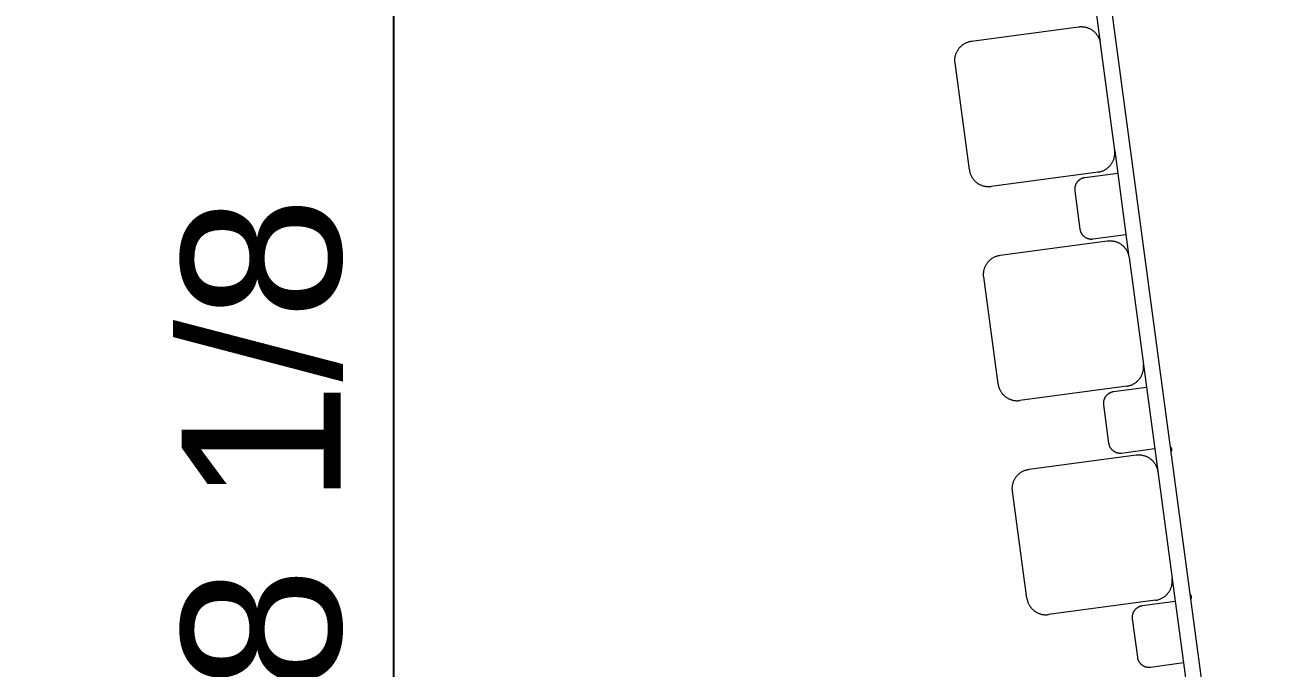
# Model space of a CAD drawing. Header units: inches. Extents: x -6 to 177, y -6 to 113.
# Drawn here: x 74.2 to 86.95, y 74.94 to 81.5 of the extents above; entities that cross this region are included whole.
import ezdxf

# ---------------------------------------------------------------- set-up
doc = ezdxf.new("R2010")
doc.units = ezdxf.units.IN
doc.layers.add('ZANO_R', color=7, linetype='Continuous', lineweight=0)
doc.layers.add('ZANO_W', color=1, linetype='Continuous', lineweight=0)
doc.styles.get("Standard").update_dxf_attribs({"font": 'arial.ttf'})
doc.dimstyles.new('amerykanie', dxfattribs={"dimtxt": 50, "dimasz": 50, "dimexe": 0.5, "dimexo": 0.5, "dimgap": 1, "dimtad": 1, "dimdec": 0, "dimzin": 0, "dimlunit": 5, "dimtxsty": 'Standard', "dimcen": 0.09, "dimclrd": 1, "dimclre": 1, "dimclrt": 1, "dimazin": 0, "dimtfac": 1, "dimtdec": 0, "dimtmove": 0, "dimatfit": 3, "dimfxl": 1, "dimtzin": 0, "dimarcsym": 1})

# ---------------------------------------------------------------- blocks, each defined once
blk = doc.blocks.new('*D359')
at = {"layer": 'ZANO_W', "color": 1, "lineweight": -2}
for p, q in [((82.924, 85.648), (77.463, 85.648)), ((77.963, 84.648), (77.963, 68.546)), ((84.438, 67.546), (77.463, 67.546))]:
    blk.add_line(p, q, dxfattribs=at)
at = {"layer": 'ZANO_W', "color": 1}
for points in [[(78.13, 84.648), (77.797, 84.648), (77.963, 85.648)], [(77.797, 68.546), (78.13, 68.546), (77.963, 67.546)]]:
    blk.add_solid(points, dxfattribs=at)
at = {"layer": 'ZANO_W', "color": 1, "insert": (76.623, 76.597), "char_height": 1.625, "attachment_point": 5, "rotation": 90}
blk.add_mtext('18 1/8', dxfattribs=at)

msp = doc.modelspace()

# ---------------------------------------------------------------- linework, layer by layer
at = {"layer": 'ZANO_R'}
for p, q in [((85.035, 83.55451), (86.95033, 69.27949)), ((85.03081, 82.40144), (85.17625, 81.31743)), ((83.86286, 81.33543), (84.95553, 81.48204)), ((84.95553, 81.48204), (84.96221, 81.48282)), ((84.96221, 81.48282), (84.96891, 81.48337)), ((84.96891, 81.48337), (84.97563, 81.48369)), ((84.97563, 81.48369), (84.98235, 81.48378)), ((84.98235, 81.48378), (84.98907, 81.48365)), ((84.98907, 81.48365), (84.99578, 81.48328)), ((84.99578, 81.48328), (85.00248, 81.48269)), ((85.00248, 81.48269), (85.00915, 81.48186)), ((85.00915, 81.48186), (85.01579, 81.48081)), ((85.01579, 81.48081), (85.02239, 81.47954)), ((85.02239, 81.47954), (85.02894, 81.47804)), ((85.02894, 81.47804), (85.03544, 81.47631)), ((85.03544, 81.47631), (85.04187, 81.47437)), ((85.04187, 81.47437), (85.04824, 81.47221)), ((85.04824, 81.47221), (85.05452, 81.46983)), ((85.05452, 81.46983), (85.06073, 81.46723)), ((85.06073, 81.46723), (85.06684, 81.46443)), ((85.06684, 81.46443), (85.07285, 81.46142)), ((85.07285, 81.46142), (85.07875, 81.45821)), ((85.07875, 81.45821), (85.08454, 81.4548)), ((85.08454, 81.4548), (85.09022, 81.45119)), ((85.09022, 81.45119), (85.09576, 81.44739)), ((85.09576, 81.44739), (85.10117, 81.4434)), ((85.10117, 81.4434), (85.10645, 81.43923)), ((85.10645, 81.43923), (85.11157, 81.43488)), ((85.11157, 81.43488), (85.11655, 81.43036)), ((85.11655, 81.43036), (85.12137, 81.42568)), ((85.12137, 81.42568), (85.12602, 81.42083)), ((85.12602, 81.42083), (85.13051, 81.41582)), ((85.13051, 81.41582), (85.13483, 81.41067)), ((85.13483, 81.41067), (85.13896, 81.40537)), ((85.13896, 81.40537), (85.14291, 81.39993)), ((85.14291, 81.39993), (85.14668, 81.39436)), ((85.14668, 81.39436), (85.15025, 81.38867)), ((85.15025, 81.38867), (85.15363, 81.38285)), ((85.15363, 81.38285), (85.1568, 81.37693)), ((85.1568, 81.37693), (85.15977, 81.3709)), ((85.15977, 81.3709), (85.16254, 81.36477)), ((85.16254, 81.36477), (85.16509, 81.35855)), ((85.16509, 81.35855), (85.16743, 81.35225)), ((85.16743, 81.35225), (85.16955, 81.34587)), ((83.70872, 81.21932), (83.71152, 81.22543)), ((83.71152, 81.22543), (83.71453, 81.23144)), ((83.71453, 81.23144), (83.71775, 81.23735)), ((83.71775, 81.23735), (83.72116, 81.24314)), ((83.72116, 81.24314), (83.72477, 81.24881)), ((83.72477, 81.24881), (83.72857, 81.25436)), ((83.72857, 81.25436), (83.73256, 81.25977)), ((83.73256, 81.25977), (83.73673, 81.26504)), ((83.73673, 81.26504), (83.74107, 81.27017)), ((83.74107, 81.27017), (83.74559, 81.27514)), ((83.74559, 81.27514), (83.75028, 81.27996)), ((83.75028, 81.27996), (83.75513, 81.28462)), ((83.75513, 81.28462), (83.76013, 81.28911)), ((83.76013, 81.28911), (83.76529, 81.29342)), ((83.76529, 81.29342), (83.77059, 81.29756)), ((83.77059, 81.29756), (83.77603, 81.30151)), ((83.77603, 81.30151), (83.7816, 81.30527)), ((83.7816, 81.30527), (83.78729, 81.30885)), ((83.78729, 81.30885), (83.7931, 81.31222)), ((83.7931, 81.31222), (83.79903, 81.3154)), ((83.79903, 81.3154), (83.80506, 81.31837)), ((83.80506, 81.31837), (83.81119, 81.32113)), ((83.81119, 81.32113), (83.81741, 81.32368)), ((83.81741, 81.32368), (83.82371, 81.32602)), ((83.82371, 81.32602), (83.83009, 81.32814)), ((83.83009, 81.32814), (83.83653, 81.33005)), ((83.83653, 81.33005), (83.84304, 81.33173)), ((83.84304, 81.33173), (83.8496, 81.33319)), ((83.8496, 81.33319), (83.85621, 81.33442)), ((83.85621, 81.33442), (83.86286, 81.33543)), ((85.16955, 81.34587), (85.17145, 81.33942)), ((85.17145, 81.33942), (85.17313, 81.33291)), ((85.17313, 81.33291), (85.17459, 81.32635)), ((85.17459, 81.32635), (85.17583, 81.31974)), ((85.17583, 81.31974), (85.17683, 81.3131)), ((85.17683, 81.3131), (85.32344, 80.22042)), ((83.69217, 81.14094), (83.69231, 81.14766)), ((83.69226, 81.13422), (83.69217, 81.14094)), ((83.69259, 81.12751), (83.69226, 81.13422)), ((83.69231, 81.14766), (83.69267, 81.15437)), ((83.69314, 81.12081), (83.69259, 81.12751)), ((83.69267, 81.15437), (83.69327, 81.16107)), ((83.69392, 81.11413), (83.69314, 81.12081)), ((83.69327, 81.16107), (83.69409, 81.16774)), ((83.84053, 80.02145), (83.69392, 81.11413)), ((83.69409, 81.16774), (83.69514, 81.17438)), ((83.69514, 81.17438), (83.69642, 81.18098)), ((83.69642, 81.18098), (83.69792, 81.18753)), ((83.69792, 81.18753), (83.69964, 81.19403)), ((83.69964, 81.19403), (83.70159, 81.20047)), ((83.70159, 81.20047), (83.70375, 81.20683)), ((83.70375, 81.20683), (83.70613, 81.21312)), ((83.70613, 81.21312), (83.70872, 81.21932)), ((85.32422, 80.21374), (85.32344, 80.22042)), ((85.32402, 80.21609), (85.46947, 79.13208)), ((85.32477, 80.20704), (85.32422, 80.21374)), ((85.3251, 80.20033), (85.32477, 80.20704)), ((85.32519, 80.19361), (85.3251, 80.20033)), ((85.28064, 80.06951), (85.28481, 80.07478)), ((85.28481, 80.07478), (85.28879, 80.08019)), ((85.28879, 80.08019), (85.29259, 80.08574)), ((85.29259, 80.08574), (85.2962, 80.09141)), ((85.2962, 80.09141), (85.29961, 80.0972)), ((85.29961, 80.0972), (85.30283, 80.10311)), ((85.30283, 80.10311), (85.30584, 80.10912)), ((85.30584, 80.10912), (85.30864, 80.11523)), ((85.30864, 80.11523), (85.31123, 80.12143)), ((85.31123, 80.12143), (85.31361, 80.12772)), ((85.31361, 80.12772), (85.31577, 80.13408)), ((85.31577, 80.13408), (85.31772, 80.14052)), ((85.31772, 80.14052), (85.31944, 80.14702)), ((85.31944, 80.14702), (85.32094, 80.15357)), ((85.32094, 80.15357), (85.32222, 80.16017)), ((85.32222, 80.16017), (85.32327, 80.16681)), ((85.32327, 80.16681), (85.32409, 80.17348)), ((85.32409, 80.17348), (85.32469, 80.18018)), ((85.32469, 80.18018), (85.32505, 80.18689)), ((85.32505, 80.18689), (85.32519, 80.19361)), ((83.84053, 80.02145), (83.84153, 80.01481)), ((83.84153, 80.01481), (83.84277, 80.0082)), ((83.84277, 80.0082), (83.84423, 80.00164)), ((83.84423, 80.00164), (83.84591, 79.99513)), ((83.84591, 79.99513), (83.84781, 79.98868)), ((83.84781, 79.98868), (83.84993, 79.9823)), ((83.84993, 79.9823), (83.85227, 79.976)), ((83.85227, 79.976), (83.85483, 79.96978)), ((83.85483, 79.96978), (83.85759, 79.96365)), ((83.85759, 79.96365), (83.86056, 79.95762)), ((83.86056, 79.95762), (83.86373, 79.9517)), ((83.86373, 79.9517), (83.86711, 79.94588)), ((83.86711, 79.94588), (83.87068, 79.94019)), ((85.1545, 79.99912), (84.06183, 79.85251)), ((85.35485, 79.98628), (85.01774, 79.94104)), ((85.1545, 79.99912), (85.16115, 80.00013)), ((85.16115, 80.00013), (85.16776, 80.00136)), ((85.16776, 80.00136), (85.17432, 80.00282)), ((85.17432, 80.00282), (85.18083, 80.0045)), ((85.18083, 80.0045), (85.18727, 80.00641)), ((85.18727, 80.00641), (85.19365, 80.00853)), ((85.19365, 80.00853), (85.19996, 80.01087)), ((85.19996, 80.01087), (85.20617, 80.01342)), ((85.20617, 80.01342), (85.2123, 80.01618)), ((85.2123, 80.01618), (85.21833, 80.01915)), ((85.21833, 80.01915), (85.22426, 80.02233)), ((85.22426, 80.02233), (85.23007, 80.0257)), ((85.23007, 80.0257), (85.23577, 80.02928)), ((85.23577, 80.02928), (85.24134, 80.03304)), ((85.24134, 80.03304), (85.24677, 80.03699)), ((85.24677, 80.03699), (85.25207, 80.04113)), ((85.25207, 80.04113), (85.25723, 80.04544)), ((85.25723, 80.04544), (85.26223, 80.04993)), ((85.26223, 80.04993), (85.26708, 80.05459)), ((85.26708, 80.05459), (85.27177, 80.05941)), ((85.27177, 80.05941), (85.27629, 80.06438)), ((85.27629, 80.06438), (85.28064, 80.06951)), ((83.87068, 79.94019), (83.87445, 79.93462)), ((83.87445, 79.93462), (83.8784, 79.92918)), ((83.8784, 79.92918), (83.88253, 79.92388)), ((83.88253, 79.92388), (83.88685, 79.91873)), ((83.88685, 79.91873), (83.89134, 79.91372)), ((83.89134, 79.91372), (83.89599, 79.90887)), ((83.89599, 79.90887), (83.90081, 79.90419)), ((83.90081, 79.90419), (83.90579, 79.89967)), ((83.90579, 79.89967), (83.91091, 79.89532)), ((83.91091, 79.89532), (83.91619, 79.89115)), ((83.91619, 79.89115), (83.9216, 79.88716)), ((83.9216, 79.88716), (83.92714, 79.88336)), ((83.92714, 79.88336), (83.93282, 79.87975)), ((83.93282, 79.87975), (83.93861, 79.87634)), ((83.93861, 79.87634), (83.94451, 79.87313)), ((83.94451, 79.87313), (83.95052, 79.87012)), ((83.95052, 79.87012), (83.95663, 79.86732)), ((83.95663, 79.86732), (83.96284, 79.86472)), ((83.96284, 79.86472), (83.96912, 79.86234)), ((83.96912, 79.86234), (83.97549, 79.86018)), ((83.97549, 79.86018), (83.98192, 79.85824)), ((83.98192, 79.85824), (83.98842, 79.85651)), ((83.98842, 79.85651), (83.99497, 79.85501)), ((83.99497, 79.85501), (84.00157, 79.85374)), ((84.00157, 79.85374), (84.00821, 79.85268)), ((84.00821, 79.85268), (84.01488, 79.85186)), ((84.01488, 79.85186), (84.02158, 79.85127)), ((84.02158, 79.85127), (84.02829, 79.8509)), ((84.02829, 79.8509), (84.03501, 79.85077)), ((84.03501, 79.85077), (84.04174, 79.85086)), ((84.04174, 79.85086), (84.04845, 79.85118)), ((84.04845, 79.85118), (84.05515, 79.85173)), ((84.05515, 79.85173), (84.06183, 79.85251)), ((84.91541, 79.82838), (84.91533, 79.82435)), ((84.91533, 79.82435), (84.91538, 79.82032)), ((84.91538, 79.82032), (84.91558, 79.81629)), ((84.91563, 79.83241), (84.91541, 79.82838)), ((84.91599, 79.83643), (84.91563, 79.83241)), ((84.91648, 79.84043), (84.91599, 79.83643)), ((84.91711, 79.84442), (84.91648, 79.84043)), ((84.91788, 79.84838), (84.91711, 79.84442)), ((84.91878, 79.85231), (84.91788, 79.84838)), ((84.91981, 79.85621), (84.91878, 79.85231)), ((84.92098, 79.86007), (84.91981, 79.85621)), ((84.92228, 79.86389), (84.92098, 79.86007)), ((84.9237, 79.86766), (84.92228, 79.86389)), ((84.92526, 79.87138), (84.9237, 79.86766)), ((84.92694, 79.87505), (84.92526, 79.87138)), ((84.92875, 79.87865), (84.92694, 79.87505)), ((84.93067, 79.88219), (84.92875, 79.87865)), ((84.93272, 79.88567), (84.93067, 79.88219)), ((84.93489, 79.88907), (84.93272, 79.88567)), ((84.93717, 79.8924), (84.93489, 79.88907)), ((84.93956, 79.89565), (84.93717, 79.8924)), ((84.94206, 79.89881), (84.93956, 79.89565)), ((84.94467, 79.90189), (84.94206, 79.89881)), ((84.94738, 79.90487), (84.94467, 79.90189)), ((84.95019, 79.90776), (84.94738, 79.90487)), ((84.9531, 79.91056), (84.95019, 79.90776)), ((84.95611, 79.91325), (84.9531, 79.91056)), ((84.9592, 79.91584), (84.95611, 79.91325)), ((84.96238, 79.91832), (84.9592, 79.91584)), ((84.96564, 79.92069), (84.96238, 79.91832)), ((84.96898, 79.92295), (84.96564, 79.92069)), ((84.9724, 79.92509), (84.96898, 79.92295)), ((84.97589, 79.92712), (84.9724, 79.92509)), ((84.97944, 79.92902), (84.97589, 79.92712)), ((84.98306, 79.93081), (84.97944, 79.92902)), ((84.98674, 79.93246), (84.98306, 79.93081)), ((84.99047, 79.934), (84.98674, 79.93246)), ((84.99425, 79.9354), (84.99047, 79.934)), ((84.99808, 79.93667), (84.99425, 79.9354)), ((85.00195, 79.93781), (84.99808, 79.93667)), ((85.00585, 79.93882), (85.00195, 79.93781)), ((85.00979, 79.9397), (85.00585, 79.93882)), ((85.01375, 79.94044), (85.00979, 79.9397)), ((85.01774, 79.94104), (85.01375, 79.94044)), ((84.91558, 79.81629), (84.91591, 79.81227)), ((84.91591, 79.81227), (84.91638, 79.80826)), ((84.91638, 79.80826), (84.96874, 79.41802)), ((84.96874, 79.41802), (84.96934, 79.41403)), ((84.96934, 79.41403), (84.97008, 79.41007)), ((84.97008, 79.41007), (84.97096, 79.40613)), ((84.97096, 79.40613), (84.97197, 79.40223)), ((84.97197, 79.40223), (84.97311, 79.39836)), ((84.97311, 79.39836), (84.97438, 79.39453)), ((84.97438, 79.39453), (84.97578, 79.39075)), ((84.97578, 79.39075), (84.97732, 79.38702)), ((84.97732, 79.38702), (84.97897, 79.38334)), ((84.97897, 79.38334), (84.98076, 79.37972)), ((84.98076, 79.37972), (84.98266, 79.37617)), ((84.98266, 79.37617), (84.98469, 79.37268)), ((84.98469, 79.37268), (84.98683, 79.36926)), ((84.98683, 79.36926), (84.98909, 79.36592)), ((84.98909, 79.36592), (84.99146, 79.36266)), ((84.99146, 79.36266), (84.99394, 79.35948)), ((84.99394, 79.35948), (84.99653, 79.35639)), ((84.99653, 79.35639), (84.99922, 79.35338)), ((84.99922, 79.35338), (85.00202, 79.35047)), ((85.00202, 79.35047), (85.00491, 79.34766)), ((85.00491, 79.34766), (85.00789, 79.34495)), ((85.00789, 79.34495), (85.01097, 79.34234)), ((85.01097, 79.34234), (85.01413, 79.33984)), ((85.01413, 79.33984), (85.01738, 79.33745)), ((85.01738, 79.33745), (85.02071, 79.33517)), ((85.02071, 79.33517), (85.02411, 79.333)), ((85.02411, 79.333), (85.02759, 79.33096)), ((85.02759, 79.33096), (85.03113, 79.32903)), ((85.03113, 79.32903), (85.03473, 79.32722)), ((85.03473, 79.32722), (85.0384, 79.32554)), ((85.0384, 79.32554), (85.04212, 79.32398)), ((85.04212, 79.32398), (85.04589, 79.32256)), ((85.04589, 79.32256), (85.04971, 79.32126)), ((85.04971, 79.32126), (85.05357, 79.32009)), ((85.05357, 79.32009), (85.05747, 79.31906)), ((85.05747, 79.31906), (85.0614, 79.31816)), ((85.0614, 79.31816), (85.06536, 79.31739)), ((85.06536, 79.31739), (85.06935, 79.31676)), ((85.06935, 79.31676), (85.07335, 79.31627)), ((85.07335, 79.31627), (85.07737, 79.31591)), ((85.07737, 79.31591), (85.0814, 79.31569)), ((85.0814, 79.31569), (85.08543, 79.31561)), ((85.08543, 79.31561), (85.08946, 79.31567)), ((85.08946, 79.31567), (85.09349, 79.31586)), ((85.09349, 79.31586), (85.09751, 79.31619)), ((85.09751, 79.31619), (85.10152, 79.31666)), ((85.10152, 79.31666), (85.43862, 79.36189)), ((84.15607, 79.15008), (85.24875, 79.29669)), ((85.24875, 79.29669), (85.25543, 79.29747)), ((85.25543, 79.29747), (85.26213, 79.29802)), ((85.26213, 79.29802), (85.26884, 79.29834)), ((85.26884, 79.29834), (85.27556, 79.29843)), ((85.27556, 79.29843), (85.28228, 79.2983)), ((85.28228, 79.2983), (85.289, 79.29793)), ((85.289, 79.29793), (85.29569, 79.29734)), ((85.29569, 79.29734), (85.30236, 79.29651)), ((85.30236, 79.29651), (85.309, 79.29546)), ((85.309, 79.29546), (85.3156, 79.29419)), ((85.3156, 79.29419), (85.32216, 79.29269)), ((85.32216, 79.29269), (85.32865, 79.29096)), ((85.32865, 79.29096), (85.33509, 79.28902)), ((85.33509, 79.28902), (85.34145, 79.28685)), ((85.34145, 79.28685), (85.34774, 79.28448)), ((85.34774, 79.28448), (85.35394, 79.28188)), ((85.35394, 79.28188), (85.36005, 79.27908)), ((85.36005, 79.27908), (85.36606, 79.27607)), ((85.36606, 79.27607), (85.37197, 79.27286)), ((85.37197, 79.27286), (85.37776, 79.26944)), ((85.37776, 79.26944), (85.38343, 79.26584)), ((85.38343, 79.26584), (85.38898, 79.26204)), ((85.38898, 79.26204), (85.39439, 79.25805)), ((85.39439, 79.25805), (85.39966, 79.25388)), ((85.39966, 79.25388), (85.40479, 79.24953)), ((85.40479, 79.24953), (85.40977, 79.24501)), ((85.40977, 79.24501), (85.41458, 79.24033)), ((85.41458, 79.24033), (85.41924, 79.23548)), ((85.41924, 79.23548), (85.42373, 79.23047)), ((85.42373, 79.23047), (85.42804, 79.22532)), ((85.42804, 79.22532), (85.43218, 79.22002)), ((85.43218, 79.22002), (85.43613, 79.21458)), ((85.43613, 79.21458), (85.43989, 79.20901)), ((85.43989, 79.20901), (85.44347, 79.20331)), ((85.44347, 79.20331), (85.44684, 79.1975)), ((85.44684, 79.1975), (85.45002, 79.19158)), ((85.45002, 79.19158), (85.45299, 79.18555)), ((85.45299, 79.18555), (85.45575, 79.17942)), ((84.01096, 79.052), (84.01438, 79.05779)), ((84.01438, 79.05779), (84.01798, 79.06346)), ((84.01798, 79.06346), (84.02178, 79.069)), ((84.02178, 79.069), (84.02577, 79.07442)), ((84.02577, 79.07442), (84.02994, 79.07969)), ((84.02994, 79.07969), (84.03429, 79.08482)), ((84.03429, 79.08482), (84.03881, 79.08979)), ((84.03881, 79.08979), (84.0435, 79.09461)), ((84.0435, 79.09461), (84.04834, 79.09927)), ((84.04834, 79.09927), (84.05335, 79.10376)), ((84.05335, 79.10376), (84.0585, 79.10807)), ((84.0585, 79.10807), (84.0638, 79.11221)), ((84.0638, 79.11221), (84.06924, 79.11616)), ((84.06924, 79.11616), (84.07481, 79.11992)), ((84.07481, 79.11992), (84.08051, 79.12349)), ((84.08051, 79.12349), (84.08632, 79.12687)), ((84.08632, 79.12687), (84.09224, 79.13005)), ((84.09224, 79.13005), (84.09827, 79.13302)), ((84.09827, 79.13302), (84.1044, 79.13578)), ((84.1044, 79.13578), (84.11062, 79.13833)), ((84.11062, 79.13833), (84.11692, 79.14067)), ((84.11692, 79.14067), (84.1233, 79.14279)), ((84.1233, 79.14279), (84.12975, 79.1447)), ((84.12975, 79.1447), (84.13626, 79.14638)), ((84.13626, 79.14638), (84.14282, 79.14784)), ((84.14282, 79.14784), (84.14943, 79.14907)), ((84.14943, 79.14907), (84.15607, 79.15008)), ((85.45575, 79.17942), (85.4583, 79.1732)), ((85.4583, 79.1732), (85.46064, 79.1669)), ((85.46064, 79.1669), (85.46277, 79.16052)), ((85.46277, 79.16052), (85.46467, 79.15407)), ((85.46467, 79.15407), (85.46635, 79.14756)), ((85.46635, 79.14756), (85.46781, 79.141)), ((85.46781, 79.141), (85.46904, 79.13439)), ((85.46904, 79.13439), (85.47005, 79.12775)), ((85.47005, 79.12775), (85.61666, 78.03507)), ((83.98539, 78.95559), (83.98552, 78.96231)), ((83.98548, 78.94887), (83.98539, 78.95559)), ((83.9858, 78.94215), (83.98548, 78.94887)), ((83.98552, 78.96231), (83.98589, 78.96902)), ((83.98635, 78.93545), (83.9858, 78.94215)), ((83.98589, 78.96902), (83.98648, 78.97572)), ((83.98713, 78.92878), (83.98635, 78.93545)), ((83.98648, 78.97572), (83.98731, 78.98239)), ((84.13374, 77.8361), (83.98713, 78.92878)), ((83.98731, 78.98239), (83.98836, 78.98903)), ((83.98836, 78.98903), (83.98963, 78.99563)), ((83.98963, 78.99563), (83.99113, 79.00218)), ((83.99113, 79.00218), (83.99286, 79.00868)), ((83.99286, 79.00868), (83.9948, 79.01512)), ((83.9948, 79.01512), (83.99697, 79.02148)), ((83.99697, 79.02148), (83.99934, 79.02777)), ((83.99934, 79.02777), (84.00194, 79.03397)), ((84.00194, 79.03397), (84.00474, 79.04008)), ((84.00474, 79.04008), (84.00775, 79.04609)), ((84.00775, 79.04609), (84.01096, 79.052)), ((85.61744, 78.02839), (85.61666, 78.03507)), ((85.58581, 77.90039), (85.58942, 77.90606)), ((85.58942, 77.90606), (85.59283, 77.91185)), ((85.59283, 77.91185), (85.59604, 77.91776)), ((85.59604, 77.91776), (85.59905, 77.92377)), ((85.59905, 77.92377), (85.60186, 77.92988)), ((85.60186, 77.92988), (85.60445, 77.93608)), ((85.60445, 77.93608), (85.60683, 77.94237)), ((85.60683, 77.94237), (85.60899, 77.94873)), ((85.60899, 77.94873), (85.61094, 77.95517)), ((85.61094, 77.95517), (85.61266, 77.96166)), ((85.61266, 77.96166), (85.61416, 77.96822)), ((85.61416, 77.96822), (85.61544, 77.97482)), ((85.61544, 77.97482), (85.61649, 77.98146)), ((85.61649, 77.98146), (85.61731, 77.98813)), ((85.61724, 78.03074), (85.76269, 76.94673)), ((85.61731, 77.98813), (85.6179, 77.99482)), ((85.61799, 78.02169), (85.61744, 78.02839)), ((85.6179, 77.99482), (85.61827, 78.00154)), ((85.61831, 78.01498), (85.61799, 78.02169)), ((85.61827, 78.00154), (85.61841, 78.00826)), ((85.61841, 78.00826), (85.61831, 78.01498)), ((84.13374, 77.8361), (84.13475, 77.82946)), ((84.13475, 77.82946), (84.13598, 77.82285)), ((84.13598, 77.82285), (84.13744, 77.81629)), ((84.13744, 77.81629), (84.13912, 77.80978)), ((84.13912, 77.80978), (84.14103, 77.80333)), ((84.14103, 77.80333), (84.14315, 77.79695)), ((84.14315, 77.79695), (84.14549, 77.79065)), ((84.14549, 77.79065), (84.14804, 77.78443)), ((84.14804, 77.78443), (84.1508, 77.7783)), ((84.1508, 77.7783), (84.15378, 77.77227)), ((85.44772, 77.81377), (84.35504, 77.66716)), ((85.64807, 77.80092), (85.31096, 77.75569)), ((85.44772, 77.81377), (85.45436, 77.81478)), ((85.45436, 77.81478), (85.46097, 77.81601)), ((85.46097, 77.81601), (85.46753, 77.81747)), ((85.46753, 77.81747), (85.47404, 77.81915)), ((85.47404, 77.81915), (85.48049, 77.82106)), ((85.48049, 77.82106), (85.48687, 77.82318)), ((85.48687, 77.82318), (85.49317, 77.82552)), ((85.49317, 77.82552), (85.49939, 77.82807)), ((85.49939, 77.82807), (85.50552, 77.83083)), ((85.50552, 77.83083), (85.51155, 77.8338)), ((85.51155, 77.8338), (85.51747, 77.83698)), ((85.51747, 77.83698), (85.52329, 77.84035)), ((85.52329, 77.84035), (85.52898, 77.84393)), ((85.52898, 77.84393), (85.53455, 77.84769)), ((85.53455, 77.84769), (85.53999, 77.85164)), ((85.53999, 77.85164), (85.54529, 77.85578)), ((85.54529, 77.85578), (85.55044, 77.86009)), ((85.55044, 77.86009), (85.55545, 77.86458)), ((85.55545, 77.86458), (85.5603, 77.86924)), ((85.5603, 77.86924), (85.56498, 77.87405)), ((85.56498, 77.87405), (85.5695, 77.87903)), ((85.5695, 77.87903), (85.57385, 77.88416)), ((85.57385, 77.88416), (85.57802, 77.88943)), ((85.57802, 77.88943), (85.58201, 77.89484)), ((85.58201, 77.89484), (85.58581, 77.90039)), ((84.15378, 77.77227), (84.15695, 77.76635)), ((84.15695, 77.76635), (84.16033, 77.76053)), ((84.16033, 77.76053), (84.1639, 77.75484)), ((84.1639, 77.75484), (84.16766, 77.74927)), ((84.16766, 77.74927), (84.17162, 77.74383)), ((84.17162, 77.74383), (84.17575, 77.73853)), ((84.17575, 77.73853), (84.18006, 77.73338)), ((84.18006, 77.73338), (84.18455, 77.72837)), ((84.18455, 77.72837), (84.18921, 77.72352)), ((84.18921, 77.72352), (84.19403, 77.71884)), ((84.19403, 77.71884), (84.199, 77.71432)), ((84.199, 77.71432), (84.20413, 77.70997)), ((84.20413, 77.70997), (84.2094, 77.7058)), ((84.2094, 77.7058), (84.21482, 77.70181)), ((84.21482, 77.70181), (84.22036, 77.69801)), ((84.22036, 77.69801), (84.22603, 77.6944)), ((84.22603, 77.6944), (84.23182, 77.69099)), ((84.23182, 77.69099), (84.23773, 77.68778)), ((84.23773, 77.68778), (84.24374, 77.68477)), ((84.24374, 77.68477), (84.24985, 77.68196)), ((84.24985, 77.68196), (84.25605, 77.67937)), ((84.25605, 77.67937), (84.26234, 77.67699)), ((84.26234, 77.67699), (84.2687, 77.67483)), ((84.2687, 77.67483), (84.27514, 77.67289)), ((84.27514, 77.67289), (84.28164, 77.67116)), ((84.28164, 77.67116), (84.28819, 77.66966)), ((84.28819, 77.66966), (84.29479, 77.66838)), ((84.29479, 77.66838), (84.30143, 77.66733)), ((84.30143, 77.66733), (84.3081, 77.66651)), ((84.3081, 77.66651), (84.3148, 77.66592)), ((84.3148, 77.66592), (84.32151, 77.66555)), ((84.32151, 77.66555), (84.32823, 77.66541)), ((84.32823, 77.66541), (84.33495, 77.66551)), ((84.33495, 77.66551), (84.34167, 77.66583)), ((84.34167, 77.66583), (84.34837, 77.66638)), ((84.34837, 77.66638), (84.35504, 77.66716)), ((85.2092, 77.65108), (85.20885, 77.64706)), ((85.2097, 77.65508), (85.2092, 77.65108)), ((85.21033, 77.65907), (85.2097, 77.65508)), ((85.21109, 77.66303), (85.21033, 77.65907)), ((85.21199, 77.66696), (85.21109, 77.66303)), ((85.21303, 77.67086), (85.21199, 77.66696)), ((85.21419, 77.67472), (85.21303, 77.67086)), ((85.21549, 77.67853), (85.21419, 77.67472)), ((85.21692, 77.68231), (85.21549, 77.67853)), ((85.21847, 77.68603), (85.21692, 77.68231)), ((85.22016, 77.68969), (85.21847, 77.68603)), ((85.22196, 77.6933), (85.22016, 77.68969)), ((85.22389, 77.69684), (85.22196, 77.6933)), ((85.22594, 77.70032), (85.22389, 77.69684)), ((85.2281, 77.70372), (85.22594, 77.70032)), ((85.23038, 77.70705), (85.2281, 77.70372)), ((85.23277, 77.7103), (85.23038, 77.70705)), ((85.23528, 77.71346), (85.23277, 77.7103)), ((85.23789, 77.71654), (85.23528, 77.71346)), ((85.2406, 77.71952), (85.23789, 77.71654)), ((85.24341, 77.72241), (85.2406, 77.71952)), ((85.24632, 77.72521), (85.24341, 77.72241)), ((85.24932, 77.7279), (85.24632, 77.72521)), ((85.25241, 77.73049), (85.24932, 77.7279)), ((85.25559, 77.73297), (85.25241, 77.73049)), ((85.25886, 77.73534), (85.25559, 77.73297)), ((85.2622, 77.7376), (85.25886, 77.73534)), ((85.26562, 77.73974), (85.2622, 77.7376)), ((85.2691, 77.74177), (85.26562, 77.73974)), ((85.27266, 77.74367), (85.2691, 77.74177)), ((85.27628, 77.74546), (85.27266, 77.74367)), ((85.27995, 77.74711), (85.27628, 77.74546)), ((85.28368, 77.74865), (85.27995, 77.74711)), ((85.28747, 77.75005), (85.28368, 77.74865)), ((85.29129, 77.75132), (85.28747, 77.75005)), ((85.29516, 77.75246), (85.29129, 77.75132)), ((85.29907, 77.75347), (85.29516, 77.75246)), ((85.303, 77.75435), (85.29907, 77.75347)), ((85.30697, 77.75509), (85.303, 77.75435)), ((85.31096, 77.75569), (85.30697, 77.75509)), ((85.20863, 77.64303), (85.20854, 77.639)), ((85.20854, 77.639), (85.2086, 77.63497)), ((85.2086, 77.63497), (85.20879, 77.63094)), ((85.20885, 77.64706), (85.20863, 77.64303)), ((85.20879, 77.63094), (85.20912, 77.62692)), ((85.20912, 77.62692), (85.20959, 77.62291)), ((85.20959, 77.62291), (85.26195, 77.23267)), ((85.26195, 77.23267), (85.26256, 77.22868)), ((85.26256, 77.22868), (85.2633, 77.22472)), ((85.2633, 77.22472), (85.26417, 77.22078)), ((85.26417, 77.22078), (85.26518, 77.21688)), ((85.26518, 77.21688), (85.26632, 77.21301)), ((85.26632, 77.21301), (85.2676, 77.20918)), ((85.2676, 77.20918), (85.269, 77.2054)), ((85.269, 77.2054), (85.27053, 77.20167)), ((85.27053, 77.20167), (85.27219, 77.19799)), ((85.27219, 77.19799), (85.27397, 77.19437)), ((85.27397, 77.19437), (85.27588, 77.19082)), ((85.27588, 77.19082), (85.2779, 77.18733)), ((85.2779, 77.18733), (85.28005, 77.18391)), ((85.28005, 77.18391), (85.2823, 77.18057)), ((85.2823, 77.18057), (85.28468, 77.17731)), ((85.28468, 77.17731), (85.28716, 77.17413)), ((85.28716, 77.17413), (85.28975, 77.17104)), ((85.28975, 77.17104), (85.29244, 77.16803)), ((85.29244, 77.16803), (85.29523, 77.16512)), ((85.29523, 77.16512), (85.29812, 77.16231)), ((85.29812, 77.16231), (85.30111, 77.1596)), ((85.30111, 77.1596), (85.30419, 77.15699)), ((85.30419, 77.15699), (85.30735, 77.15449)), ((85.30735, 77.15449), (85.3106, 77.1521)), ((85.3106, 77.1521), (85.31392, 77.14982)), ((85.31392, 77.14982), (85.31733, 77.14765)), ((85.31733, 77.14765), (85.3208, 77.1456)), ((85.3208, 77.1456), (85.32434, 77.14368)), ((85.32434, 77.14368), (85.32795, 77.14187)), ((85.32795, 77.14187), (85.33162, 77.14019)), ((85.33162, 77.14019), (85.33534, 77.13863)), ((85.39473, 77.13131), (85.73185, 77.17654)), ((85.888, 77.19745), (85.88907, 77.19659)), ((85.88907, 77.19659), (85.89012, 77.1957)), ((85.89012, 77.1957), (85.89113, 77.19478)), ((85.89113, 77.19478), (85.89211, 77.19381)), ((85.89211, 77.19381), (85.89306, 77.19282)), ((85.89306, 77.19282), (85.89397, 77.19179)), ((85.89397, 77.19179), (85.89484, 77.19073)), ((85.89484, 77.19073), (85.89568, 77.18965)), ((85.89617, 77.1434), (85.89535, 77.1423)), ((85.89568, 77.18965), (85.89648, 77.18853)), ((85.89694, 77.14453), (85.89617, 77.1434)), ((85.89648, 77.18853), (85.89724, 77.18739)), ((85.89768, 77.14569), (85.89694, 77.14453)), ((85.89724, 77.18739), (85.89795, 77.18622)), ((85.89837, 77.14688), (85.89768, 77.14569)), ((85.89795, 77.18622), (85.89863, 77.18502)), ((85.89902, 77.14809), (85.89837, 77.14688)), ((85.89863, 77.18502), (85.89927, 77.1838)), ((85.89963, 77.14932), (85.89902, 77.14809)), ((85.89927, 77.1838), (85.89986, 77.18257)), ((85.9002, 77.15057), (85.89963, 77.14932)), ((85.89986, 77.18257), (85.90041, 77.18131)), ((85.90072, 77.15184), (85.9002, 77.15057)), ((85.90041, 77.18131), (85.90092, 77.18003)), ((85.9012, 77.15312), (85.90072, 77.15184)), ((85.90092, 77.18003), (85.90138, 77.17874)), ((85.90163, 77.15443), (85.9012, 77.15312)), ((85.90138, 77.17874), (85.90179, 77.17743)), ((85.90202, 77.15574), (85.90163, 77.15443)), ((85.90179, 77.17743), (85.90216, 77.17611)), ((85.90236, 77.15707), (85.90202, 77.15574)), ((85.90216, 77.17611), (85.90248, 77.17477)), ((85.90265, 77.15842), (85.90236, 77.15707)), ((85.90248, 77.17477), (85.90276, 77.17343)), ((85.9029, 77.15977), (85.90265, 77.15842)), ((85.90276, 77.17343), (85.90299, 77.17207)), ((85.9031, 77.16112), (85.9029, 77.15977)), ((85.90299, 77.17207), (85.90317, 77.17071)), ((85.90326, 77.16249), (85.9031, 77.16112)), ((85.90317, 77.17071), (85.9033, 77.16935)), ((85.90336, 77.16386), (85.90326, 77.16249)), ((85.9033, 77.16935), (85.90339, 77.16798)), ((85.90342, 77.16523), (85.90336, 77.16386)), ((85.90339, 77.16798), (85.90343, 77.1666)), ((85.90343, 77.1666), (85.90342, 77.16523)), ((84.44929, 76.96473), (85.54197, 77.11134)), ((85.33534, 77.13863), (85.33911, 77.13721)), ((85.33911, 77.13721), (85.34293, 77.13591)), ((85.34293, 77.13591), (85.34679, 77.13474)), ((85.34679, 77.13474), (85.35069, 77.13371)), ((85.35069, 77.13371), (85.35462, 77.13281)), ((85.35462, 77.13281), (85.35858, 77.13204)), ((85.35858, 77.13204), (85.36256, 77.13141)), ((85.36256, 77.13141), (85.36657, 77.13092)), ((85.36657, 77.13092), (85.37059, 77.13056)), ((85.37059, 77.13056), (85.37461, 77.13034)), ((85.37461, 77.13034), (85.37865, 77.13026)), ((85.37865, 77.13026), (85.38268, 77.13031)), ((85.38268, 77.13031), (85.38671, 77.13051)), ((85.38671, 77.13051), (85.39073, 77.13084)), ((85.39073, 77.13084), (85.39473, 77.13131)), ((85.54197, 77.11134), (85.54864, 77.11212)), ((85.54864, 77.11212), (85.55534, 77.11267)), ((85.55534, 77.11267), (85.56206, 77.11299)), ((85.56206, 77.11299), (85.56878, 77.11308)), ((85.56878, 77.11308), (85.5755, 77.11295)), ((85.5755, 77.11295), (85.58221, 77.11258)), ((85.58221, 77.11258), (85.58891, 77.11199)), ((85.58891, 77.11199), (85.59558, 77.11116)), ((85.59558, 77.11116), (85.60222, 77.11011)), ((85.60222, 77.11011), (85.60882, 77.10884)), ((85.60882, 77.10884), (85.61537, 77.10734)), ((85.61537, 77.10734), (85.62187, 77.10561)), ((85.62187, 77.10561), (85.6283, 77.10367)), ((85.6283, 77.10367), (85.63467, 77.1015)), ((85.63467, 77.1015), (85.64096, 77.09912)), ((85.64096, 77.09912), (85.64716, 77.09653)), ((85.64716, 77.09653), (85.65327, 77.09373)), ((85.65327, 77.09373), (85.65928, 77.09072)), ((85.65928, 77.09072), (85.66518, 77.08751)), ((85.66518, 77.08751), (85.67098, 77.08409)), ((85.67098, 77.08409), (85.67665, 77.08049)), ((85.67665, 77.08049), (85.68219, 77.07669)), ((85.68219, 77.07669), (85.68761, 77.0727)), ((85.68761, 77.0727), (85.69288, 77.06853)), ((85.69288, 77.06853), (85.69801, 77.06418)), ((85.69801, 77.06418), (85.70298, 77.05966)), ((85.70298, 77.05966), (85.7078, 77.05497)), ((85.7078, 77.05497), (85.71246, 77.05013)), ((85.71246, 77.05013), (85.71694, 77.04512)), ((85.71694, 77.04512), (85.72126, 77.03997)), ((85.72126, 77.03997), (85.72539, 77.03467)), ((85.72539, 77.03467), (85.72935, 77.02923)), ((85.72935, 77.02923), (85.73311, 77.02366)), ((85.73311, 77.02366), (85.73668, 77.01796)), ((85.73668, 77.01796), (85.74006, 77.01215)), ((84.315, 76.88365), (84.31899, 76.88907)), ((84.31899, 76.88907), (84.32316, 76.89434)), ((84.32316, 76.89434), (84.3275, 76.89947)), ((84.3275, 76.89947), (84.33202, 76.90444)), ((84.33202, 76.90444), (84.33671, 76.90926)), ((84.33671, 76.90926), (84.34156, 76.91392)), ((84.34156, 76.91392), (84.34657, 76.9184)), ((84.34657, 76.9184), (84.35172, 76.92272)), ((84.35172, 76.92272), (84.35702, 76.92685)), ((84.35702, 76.92685), (84.36246, 76.93081)), ((84.36246, 76.93081), (84.36803, 76.93457)), ((84.36803, 76.93457), (84.37372, 76.93814)), ((84.37372, 76.93814), (84.37954, 76.94152)), ((84.37954, 76.94152), (84.38546, 76.94469)), ((84.38546, 76.94469), (84.39149, 76.94767)), ((84.39149, 76.94767), (84.39762, 76.95043)), ((84.39762, 76.95043), (84.40384, 76.95298)), ((84.40384, 76.95298), (84.41014, 76.95532)), ((84.41014, 76.95532), (84.41652, 76.95744)), ((84.41652, 76.95744), (84.42297, 76.95935)), ((84.42297, 76.95935), (84.42947, 76.96103)), ((84.42947, 76.96103), (84.43604, 76.96249)), ((84.43604, 76.96249), (84.44264, 76.96372)), ((84.44264, 76.96372), (84.44929, 76.96473)), ((85.74006, 77.01215), (85.74323, 77.00623)), ((85.74323, 77.00623), (85.7462, 77.0002)), ((85.7462, 77.0002), (85.74897, 76.99407)), ((85.74897, 76.99407), (85.75152, 76.98785)), ((85.75152, 76.98785), (85.75386, 76.98155)), ((85.75386, 76.98155), (85.75598, 76.97517)), ((85.75598, 76.97517), (85.75788, 76.96872)), ((85.75788, 76.96872), (85.75957, 76.96221)), ((85.75957, 76.96221), (85.76103, 76.95565)), ((85.76103, 76.95565), (85.76226, 76.94904)), ((85.76226, 76.94904), (85.76327, 76.94239)), ((85.76327, 76.94239), (85.90988, 75.84972)), ((84.2786, 76.77024), (84.27874, 76.77696)), ((84.2787, 76.76352), (84.2786, 76.77024)), ((84.27902, 76.7568), (84.2787, 76.76352)), ((84.27874, 76.77696), (84.2791, 76.78367)), ((84.2791, 76.78367), (84.2797, 76.79037)), ((84.2797, 76.79037), (84.28052, 76.79704)), ((84.28052, 76.79704), (84.28157, 76.80368)), ((84.28157, 76.80368), (84.28285, 76.81028)), ((84.28285, 76.81028), (84.28435, 76.81683)), ((84.28435, 76.81683), (84.28607, 76.82333)), ((84.28607, 76.82333), (84.28802, 76.82977)), ((84.28802, 76.82977), (84.29018, 76.83613)), ((84.29018, 76.83613), (84.29256, 76.84242)), ((84.29256, 76.84242), (84.29515, 76.84862)), ((84.29515, 76.84862), (84.29796, 76.85473)), ((84.29796, 76.85473), (84.30097, 76.86074)), ((84.30097, 76.86074), (84.30418, 76.86665)), ((84.30418, 76.86665), (84.30759, 76.87244)), ((84.30759, 76.87244), (84.3112, 76.87811)), ((84.3112, 76.87811), (84.315, 76.88365)), ((84.27957, 76.7501), (84.27902, 76.7568)), ((84.28035, 76.74343), (84.27957, 76.7501)), ((84.42696, 75.65075), (84.28035, 76.74343)), ((85.88926, 75.73241), (85.89227, 75.73842)), ((85.89227, 75.73842), (85.89507, 75.74453)), ((85.89507, 75.74453), (85.89766, 75.75073)), ((85.89766, 75.75073), (85.90004, 75.75702)), ((85.90004, 75.75702), (85.90221, 75.76338)), ((85.90221, 75.76338), (85.90415, 75.76982)), ((85.90415, 75.76982), (85.90588, 75.77631)), ((85.90588, 75.77631), (85.90738, 75.78287)), ((85.90738, 75.78287), (85.90865, 75.78947)), ((85.90865, 75.78947), (85.9097, 75.79611)), ((85.9097, 75.79611), (85.91053, 75.80278)), ((85.91066, 75.84304), (85.90988, 75.84972)), ((85.91046, 75.84539), (86.0559, 74.76137)), ((85.91053, 75.80278), (85.91112, 75.80947)), ((85.91121, 75.83634), (85.91066, 75.84304)), ((85.91112, 75.80947), (85.91149, 75.81619)), ((85.91153, 75.82963), (85.91121, 75.83634)), ((85.91149, 75.81619), (85.91162, 75.82291)), ((85.91162, 75.82291), (85.91153, 75.82963)), ((84.42696, 75.65075), (84.42797, 75.64411)), ((84.42797, 75.64411), (84.4292, 75.6375)), ((84.4292, 75.6375), (84.43066, 75.63093)), ((84.43066, 75.63093), (84.43234, 75.62443)), ((84.43234, 75.62443), (84.43424, 75.61798)), ((84.43424, 75.61798), (84.43637, 75.6116)), ((84.43637, 75.6116), (84.4387, 75.6053)), ((85.74093, 75.62842), (84.64826, 75.48181)), ((85.94129, 75.61557), (85.60417, 75.57034)), ((85.74093, 75.62842), (85.74758, 75.62943)), ((85.74758, 75.62943), (85.75419, 75.63066)), ((85.75419, 75.63066), (85.76075, 75.63212)), ((85.76075, 75.63212), (85.76726, 75.6338)), ((85.76726, 75.6338), (85.77371, 75.6357)), ((85.77371, 75.6357), (85.78009, 75.63783)), ((85.78009, 75.63783), (85.78639, 75.64017)), ((85.78639, 75.64017), (85.79261, 75.64272)), ((85.79261, 75.64272), (85.79873, 75.64548)), ((85.79873, 75.64548), (85.80476, 75.64845)), ((85.80476, 75.64845), (85.81069, 75.65163)), ((85.81069, 75.65163), (85.8165, 75.655)), ((85.8165, 75.655), (85.8222, 75.65857)), ((85.8222, 75.65857), (85.82777, 75.66234)), ((85.82777, 75.66234), (85.83321, 75.66629)), ((85.83321, 75.66629), (85.8385, 75.67043)), ((85.8385, 75.67043), (85.84366, 75.67474)), ((85.84366, 75.67474), (85.84866, 75.67923)), ((85.84866, 75.67923), (85.85351, 75.68389)), ((85.85351, 75.68389), (85.8582, 75.6887)), ((85.8582, 75.6887), (85.86272, 75.69368)), ((85.86272, 75.69368), (85.86707, 75.69881)), ((85.86707, 75.69881), (85.87124, 75.70408)), ((85.87124, 75.70408), (85.87522, 75.70949)), ((85.87522, 75.70949), (85.87902, 75.71504)), ((85.87902, 75.71504), (85.88263, 75.72071)), ((85.88263, 75.72071), (85.88605, 75.7265)), ((85.88605, 75.7265), (85.88926, 75.73241)), ((86.08998, 75.69171), (86.09104, 75.69087)), ((86.09104, 75.69087), (86.09206, 75.69)), ((86.09206, 75.69), (86.09306, 75.6891)), ((86.09306, 75.6891), (86.09402, 75.68816)), ((86.09402, 75.68816), (86.09495, 75.68719)), ((86.09495, 75.68719), (86.09585, 75.68619)), ((86.09585, 75.68619), (86.09671, 75.68516)), ((86.09671, 75.68516), (86.09754, 75.6841)), ((86.09819, 75.6376), (86.09739, 75.63652)), ((86.09754, 75.6841), (86.09833, 75.68301)), ((86.09895, 75.63871), (86.09819, 75.6376)), ((86.09833, 75.68301), (86.09908, 75.6819)), ((86.09967, 75.63984), (86.09895, 75.63871)), ((86.09908, 75.6819), (86.0998, 75.68076)), ((86.10035, 75.641), (86.09967, 75.63984)), ((86.0998, 75.68076), (86.10047, 75.6796)), ((86.10099, 75.64218), (86.10035, 75.641)), ((86.10047, 75.6796), (86.10111, 75.67841)), ((86.10159, 75.64339), (86.10099, 75.64218)), ((86.10111, 75.67841), (86.1017, 75.67721)), ((86.10215, 75.64461), (86.10159, 75.64339)), ((86.1017, 75.67721), (86.10226, 75.67598)), ((86.10267, 75.64585), (86.10215, 75.64461)), ((86.10226, 75.67598), (86.10277, 75.67474)), ((86.10315, 75.64711), (86.10267, 75.64585)), ((86.10277, 75.67474), (86.10323, 75.67348)), ((86.10358, 75.64838), (86.10315, 75.64711)), ((86.10323, 75.67348), (86.10366, 75.6722)), ((86.10397, 75.64967), (86.10358, 75.64838)), ((86.10366, 75.6722), (86.10404, 75.67091)), ((86.10432, 75.65097), (86.10397, 75.64967)), ((86.10404, 75.67091), (86.10437, 75.66961)), ((86.10462, 75.65228), (86.10432, 75.65097)), ((86.10437, 75.66961), (86.10467, 75.6683)), ((86.10487, 75.6536), (86.10462, 75.65228)), ((86.10467, 75.6683), (86.10491, 75.66698)), ((86.10508, 75.65492), (86.10487, 75.6536)), ((86.10491, 75.66698), (86.10512, 75.66565)), ((86.10525, 75.65626), (86.10508, 75.65492)), ((86.10512, 75.66565), (86.10527, 75.66431)), ((86.10536, 75.6576), (86.10525, 75.65626)), ((86.10527, 75.66431), (86.10538, 75.66297)), ((86.10544, 75.65894), (86.10536, 75.6576)), ((86.10538, 75.66297), (86.10545, 75.66163)), ((86.10546, 75.66028), (86.10544, 75.65894)), ((86.10545, 75.66163), (86.10546, 75.66028)), ((84.4387, 75.6053), (84.44126, 75.59908)), ((84.44126, 75.59908), (84.44402, 75.59295)), ((84.44402, 75.59295), (84.44699, 75.58692)), ((84.44699, 75.58692), (84.45017, 75.581)), ((84.45017, 75.581), (84.45354, 75.57518)), ((84.45354, 75.57518), (84.45711, 75.56949)), ((84.45711, 75.56949), (84.46088, 75.56392)), ((84.46088, 75.56392), (84.46483, 75.55848)), ((84.46483, 75.55848), (84.46897, 75.55318)), ((84.46897, 75.55318), (84.47328, 75.54803)), ((84.47328, 75.54803), (84.47777, 75.54302)), ((84.47777, 75.54302), (84.48242, 75.53817)), ((84.48242, 75.53817), (84.48724, 75.53349)), ((84.48724, 75.53349), (84.49222, 75.52897)), ((84.49222, 75.52897), (84.49735, 75.52462)), ((84.49735, 75.52462), (84.50262, 75.52045)), ((84.50262, 75.52045), (84.50803, 75.51646)), ((84.50803, 75.51646), (84.51358, 75.51266)), ((84.51358, 75.51266), (84.51925, 75.50905)), ((84.51925, 75.50905), (84.52504, 75.50564)), ((84.52504, 75.50564), (84.53095, 75.50243)), ((84.53095, 75.50243), (84.53696, 75.49942)), ((84.53696, 75.49942), (84.54307, 75.49661)), ((84.54307, 75.49661), (84.54927, 75.49402)), ((84.54927, 75.49402), (84.55556, 75.49164)), ((84.55556, 75.49164), (84.56192, 75.48948)), ((84.56192, 75.48948), (84.56836, 75.48753)), ((84.56836, 75.48753), (84.57485, 75.48581)), ((84.57485, 75.48581), (84.58141, 75.48431)), ((84.58141, 75.48431), (84.58801, 75.48303)), ((84.58801, 75.48303), (84.59465, 75.48198)), ((85.50624, 75.4855), (85.50521, 75.48161)), ((85.50741, 75.48937), (85.50624, 75.4855)), ((85.50871, 75.49318), (85.50741, 75.48937)), ((85.51014, 75.49696), (85.50871, 75.49318)), ((85.51169, 75.50068), (85.51014, 75.49696)), ((85.51337, 75.50434), (85.51169, 75.50068)), ((85.51518, 75.50795), (85.51337, 75.50434)), ((85.51711, 75.51149), (85.51518, 75.50795)), ((85.51915, 75.51497), (85.51711, 75.51149)), ((85.52132, 75.51837), (85.51915, 75.51497)), ((85.5236, 75.5217), (85.52132, 75.51837)), ((85.52599, 75.52495), (85.5236, 75.5217)), ((85.52849, 75.52811), (85.52599, 75.52495)), ((85.5311, 75.53119), (85.52849, 75.52811)), ((85.53381, 75.53417), (85.5311, 75.53119)), ((85.53663, 75.53706), (85.53381, 75.53417)), ((85.53953, 75.53986), (85.53663, 75.53706)), ((85.54254, 75.54255), (85.53953, 75.53986)), ((85.54563, 75.54514), (85.54254, 75.54255)), ((85.54881, 75.54762), (85.54563, 75.54514)), ((85.55207, 75.54999), (85.54881, 75.54762)), ((85.55541, 75.55225), (85.55207, 75.54999)), ((85.55883, 75.55439), (85.55541, 75.55225)), ((85.56232, 75.55642), (85.55883, 75.55439)), ((85.56587, 75.55832), (85.56232, 75.55642)), ((85.56949, 75.56011), (85.56587, 75.55832)), ((85.57317, 75.56176), (85.56949, 75.56011)), ((85.5769, 75.56329), (85.57317, 75.56176)), ((85.58068, 75.5647), (85.5769, 75.56329)), ((85.58451, 75.56597), (85.58068, 75.5647)), ((85.58838, 75.56711), (85.58451, 75.56597)), ((85.59228, 75.56812), (85.58838, 75.56711)), ((85.59622, 75.569), (85.59228, 75.56812)), ((85.60019, 75.56974), (85.59622, 75.569)), ((85.60417, 75.57034), (85.60019, 75.56974)), ((84.59465, 75.48198), (84.60132, 75.48116)), ((84.60132, 75.48116), (84.60801, 75.48057)), ((84.60801, 75.48057), (84.61473, 75.4802)), ((84.61473, 75.4802), (84.62145, 75.48006)), ((84.62145, 75.48006), (84.62817, 75.48016)), ((84.62817, 75.48016), (84.63488, 75.48048)), ((84.63488, 75.48048), (84.64158, 75.48103)), ((84.64158, 75.48103), (84.64826, 75.48181)), ((85.50184, 75.45768), (85.50176, 75.45365)), ((85.50176, 75.45365), (85.50182, 75.44962)), ((85.50182, 75.44962), (85.50201, 75.44559)), ((85.50206, 75.46171), (85.50184, 75.45768)), ((85.50201, 75.44559), (85.50234, 75.44157)), ((85.50242, 75.46573), (85.50206, 75.46171)), ((85.50234, 75.44157), (85.50281, 75.43756)), ((85.50291, 75.46973), (85.50242, 75.46573)), ((85.50281, 75.43756), (85.55517, 75.04732)), ((85.50354, 75.47371), (85.50291, 75.46973)), ((85.50431, 75.47767), (85.50354, 75.47371)), ((85.50521, 75.48161), (85.50431, 75.47767)), ((85.55517, 75.04732), (85.55577, 75.04333)), ((85.55577, 75.04333), (85.55651, 75.03937)), ((85.55651, 75.03937), (85.55739, 75.03543)), ((85.55739, 75.03543), (85.5584, 75.03153)), ((85.5584, 75.03153), (85.55954, 75.02766)), ((85.55954, 75.02766), (85.56081, 75.02383)), ((85.56081, 75.02383), (85.56222, 75.02005)), ((85.56222, 75.02005), (85.56375, 75.01632)), ((85.56375, 75.01632), (85.56541, 75.01264)), ((85.56541, 75.01264), (85.56719, 75.00902)), ((85.56719, 75.00902), (85.56909, 75.00547)), ((85.56909, 75.00547), (85.57112, 75.00198)), ((85.57112, 75.00198), (85.57326, 74.99856)), ((85.57326, 74.99856), (85.57552, 74.99522)), ((85.57552, 74.99522), (85.57789, 74.99196)), ((85.57789, 74.99196), (85.58037, 74.98878)), ((85.58037, 74.98878), (85.58296, 74.98569)), ((85.58296, 74.98569), (85.58565, 74.98268)), ((85.58565, 74.98268), (85.58845, 74.97977)), ((85.58845, 74.97977), (85.59134, 74.97696)), ((85.59134, 74.97696), (85.59433, 74.97425)), ((85.59433, 74.97425), (85.5974, 74.97164)), ((85.68795, 74.94596), (86.02506, 74.99119)), ((85.5974, 74.97164), (85.60057, 74.96914)), ((85.60057, 74.96914), (85.60381, 74.96675)), ((85.60381, 74.96675), (85.60714, 74.96447)), ((85.60714, 74.96447), (85.61054, 74.9623)), ((85.61054, 74.9623), (85.61402, 74.96025)), ((85.61402, 74.96025), (85.61756, 74.95833)), ((85.61756, 74.95833), (85.62117, 74.95652)), ((85.62117, 74.95652), (85.62483, 74.95484)), ((85.62483, 74.95484), (85.62855, 74.95328)), ((85.62855, 74.95328), (85.63233, 74.95186)), ((85.63233, 74.95186), (85.63615, 74.95056)), ((85.63615, 74.95056), (85.64001, 74.94939)), ((85.64001, 74.94939), (85.64391, 74.94836)), ((85.64391, 74.94836), (85.64784, 74.94746)), ((85.64784, 74.94746), (85.6518, 74.94669)), ((85.6518, 74.94669), (85.65578, 74.94606)), ((85.65578, 74.94606), (85.65978, 74.94557)), ((85.65978, 74.94557), (85.6638, 74.94521)), ((85.6638, 74.94521), (85.66783, 74.94499)), ((85.66783, 74.94499), (85.67186, 74.94491)), ((85.67186, 74.94491), (85.67589, 74.94496)), ((85.67589, 74.94496), (85.67992, 74.94516)), ((85.67992, 74.94516), (85.68394, 74.94549)), ((85.68394, 74.94549), (85.68795, 74.94596))]:
    msp.add_line(p, q, dxfattribs=at)

# ---------------------------------------------------------------- dimensions: what is measured, and where the dimension line sits
at = {"layer": 'ZANO_W'}
dim = msp.add_linear_dim(base=(77.96337, 67.54618), p1=(83.42444, 85.64837), p2=(84.93751, 67.54618), angle=90, dimstyle='amerykanie', override={"dimtxt": 1.625, "dimasz": 1, "dimgap": 0.5, "dimdec": 4, "dimaunit": 1, "dimadec": 1, "dimtdec": 4, "dimtmove": 1, "dimfrac": 2}, dxfattribs=at)
dim.commit()
dim.dimension.update_dxf_attribs({"geometry": '*D359', "text_midpoint": (76.62316, 76.59727)})

doc.saveas('drawing.dxf')
